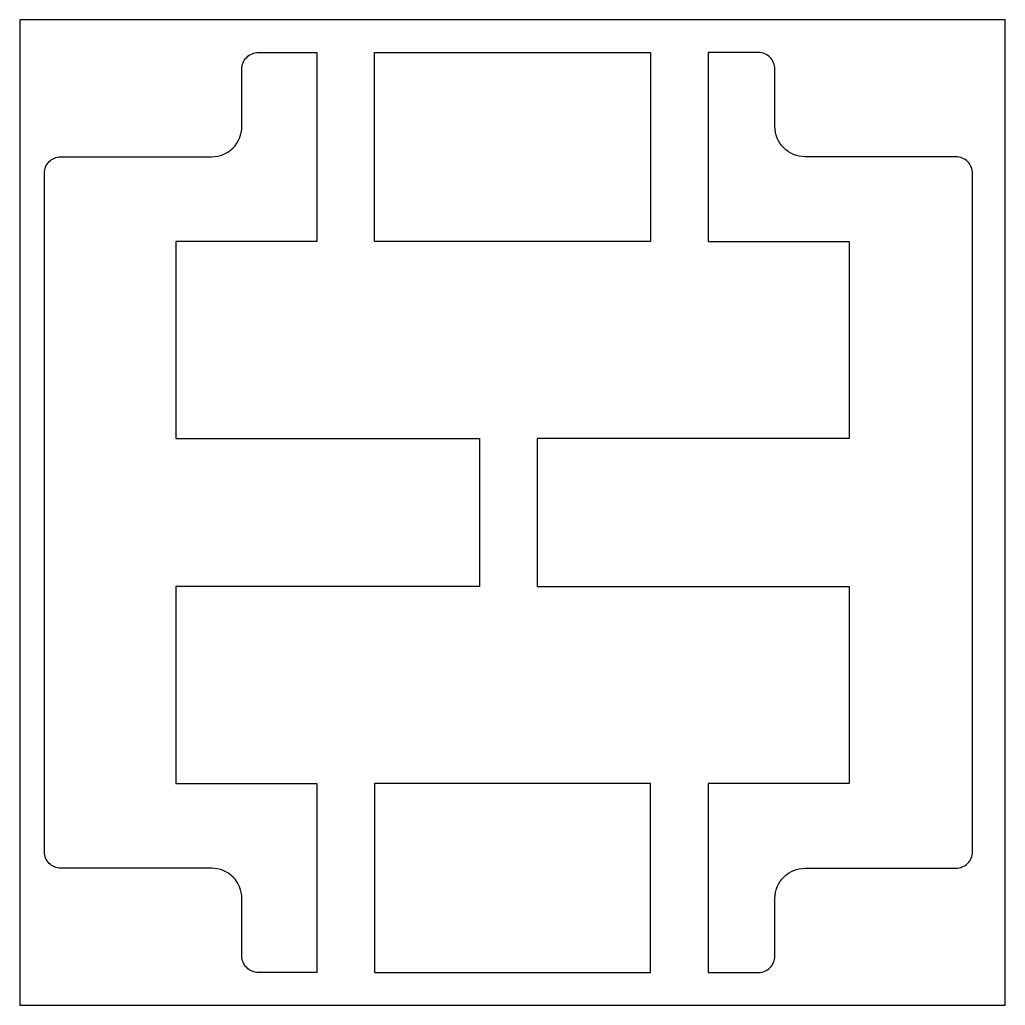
# Model space of a CAD drawing. Header units: inches. Extents: x 0 to 30, y 0 to 30.
import ezdxf

# ---------------------------------------------------------------- set-up
doc = ezdxf.new("R2010")
doc.units = ezdxf.units.IN
doc.header["$MEASUREMENT"] = 0
doc.layers.add('ox-tandem-insulation', color=9, linetype='Continuous')

msp = doc.modelspace()

# ---------------------------------------------------------------- linework, layer by layer
at = {"layer": 'ox-tandem-insulation'}
for points in [[(0, 30), (0, 0), (30, 0), (30, 30)], [(19.205, 29), (19.205, 23.25), (10.795, 23.25), (10.795, 29)], [(19.205, 1), (19.205, 6.75), (10.795, 6.75), (10.795, 1)]]:
    msp.add_lwpolyline(points, close=True, dxfattribs=at)
for points in [[(4.75, 12.75), (4.75, 6.75), (9.045, 6.75), (9.045, 1), (7.263, 1, -0.414214), (6.763, 1.5), (6.763, 3.25, 0.414214), (5.84, 4.173), (1.25, 4.173, -0.414214), (0.75, 4.673), (0.75, 25.327, -0.414214), (1.25, 25.827), (5.84, 25.827, 0.414214), (6.763, 26.75), (6.763, 28.5, -0.414214), (7.263, 29), (9.045, 29), (9.045, 23.25), (4.75, 23.25), (4.75, 17.25), (14, 17.25), (14, 12.75)], [(25.25, 12.75), (25.25, 6.75), (20.955, 6.75), (20.955, 1), (22.487, 1, 0.414214), (22.987, 1.5), (22.987, 3.25, -0.414214), (23.91, 4.173), (28.5, 4.173, 0.414214), (29, 4.673), (29, 25.327, 0.414214), (28.5, 25.827), (23.91, 25.827, -0.414214), (22.987, 26.75), (22.987, 28.5, 0.414214), (22.487, 29), (20.955, 29), (20.955, 23.25), (25.25, 23.25), (25.25, 17.25), (15.75, 17.25), (15.75, 12.75)]]:
    msp.add_lwpolyline(points, format="xyb", close=True, dxfattribs=at)

doc.saveas('drawing.dxf')
